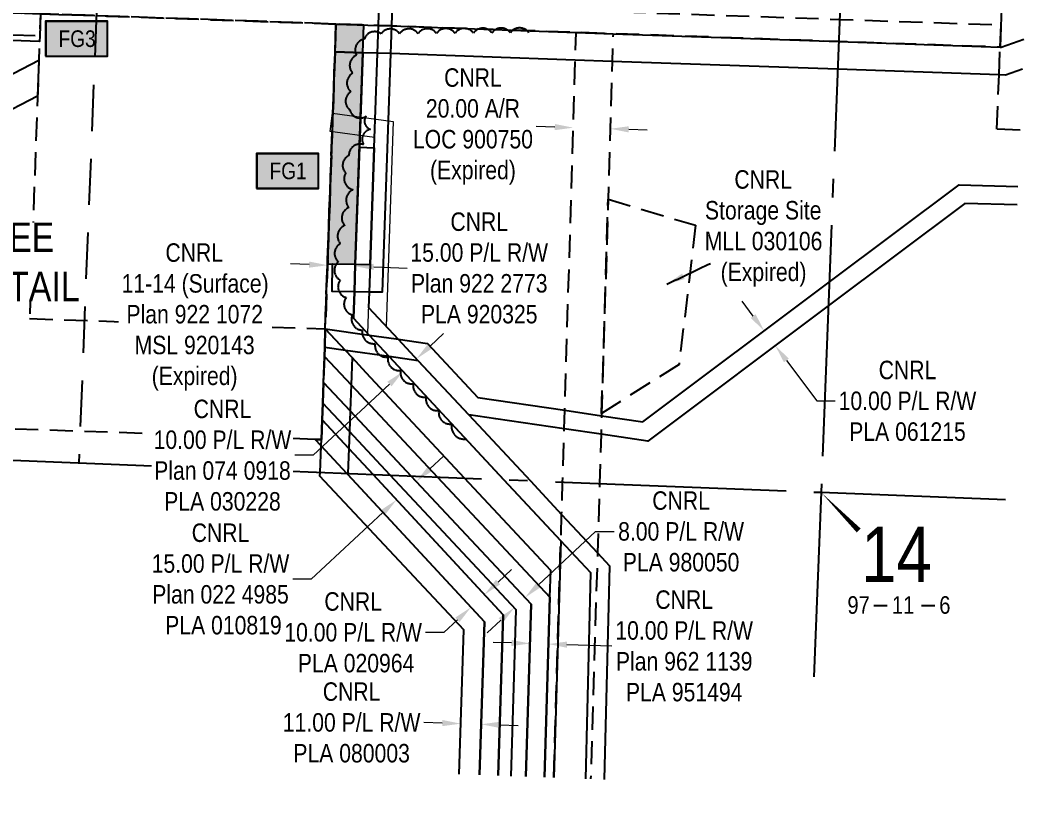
# Model space of a CAD drawing. Extents: x 338924 to 342649, y 6366534 to 6369223.
# Drawn here: x 339414 to 339960, y 6366797 to 6367225 of the extents above; entities that cross this region are included whole.
import ezdxf
from ezdxf.enums import TextEntityAlignment as Align

# ---------------------------------------------------------------- set-up
doc = ezdxf.new("R2010")
doc.units = 0
doc.header["$LTSCALE"] = 5
doc.header["$PDSIZE"] = 0.5
for name, pattern in [('0', [1, 1, 0]), ('foc-ACCESSROAD', [3.75, 2.5, -1.25]), ('foc-FLOWLINE', [3.75, 2.5, -1.25]), ('foc-LSD', [8, 5, -3]), ('foc-QUARTERLINE', [33, 25, -3, 2, -3])]:
    doc.linetypes.add(name, pattern=pattern)
doc.layers.get('Defpoints').update_dxf_attribs({"color": 9})
for name, color, linetype in [('10', 1, 'Continuous'), ('9', 3, 'Continuous'), ('C-AR', 13, 'foc-ACCESSROAD'), ('C-RW', 13, 'Continuous'), ('C-WS', 13, 'foc-ACCESSROAD'), ('DETAIL-T', 7, 'Continuous'), ('F-EZE', 190, 'foc-FLOWLINE'), ('F-RW', 190, 'Continuous'), ('L-QSEC', 8, 'foc-QUARTERLINE'), ('L-SECLBL', 7, 'Continuous'), ('L-SECTION-LSD', 7, 'foc-LSD'), ('P-TEMP-BLOCKS', 250, 'Continuous'), ('P-WORKAREA', 113, 'Continuous'), ('P-WORKAREA-H', 111, 'Continuous'), ('T-BUSH', 110, '0')]:
    doc.layers.add(name, color=color, linetype=linetype)
for name, color, linetype, lineweight in [('C-AR-T', 13, 'Continuous', 9), ('C-RW-T', 13, 'Continuous', 9), ('C-WS-T', 13, 'Continuous', 9)]:
    doc.layers.add(name, color=color, linetype=linetype, lineweight=lineweight)
doc.styles.add('80CG', font='', dxfattribs={"height": 10})
doc.styles.add('80L', font='', dxfattribs={"height": 10})
doc.styles.add('SIMPLEX', font='')
doc.styles.get('80CG').set_extended_font_data('Arial Narrow')
doc.styles.get('80L').set_extended_font_data('Arial Narrow')
doc.styles.get('SIMPLEX').set_extended_font_data('Arial Narrow')
doc.dimstyles.new('Compass 5 000', dxfattribs={"dimscale": 5, "dimtxt": 9, "dimasz": 2, "dimexe": 0.2, "dimexo": 0.0625, "dimgap": 0.5, "dimtad": 0, "dimtih": 1, "dimtoh": 1, "dimzin": 0, "dimdsep": 46, "dimtxsty": '80CG', "dimcen": 0.1, "dimse1": 1, "dimse2": 1, "dimclrd": 256, "dimclrt": 256, "dimaunit": 1, "dimadec": 4, "dimazin": 0, "dimtfac": 0.06, "dimtofl": 0, "dimtmove": 0, "dimatfit": 1, "dimfxl": 0.2, "dimtolj": 1, "dimtzin": 0, "dimlwd": -1, "dimarcsym": 0})

# ---------------------------------------------------------------- blocks, each defined once
blk = doc.blocks.new('L-SECLBL')
at = {"layer": '9', "color": 7}
for p, q in [((-5.08, -27.83), (-12.29, -27.83)), ((20.7, -27.83), (13.5, -27.83))]:
    blk.add_line(p, q, dxfattribs=at)
at = {"layer": '10', "color": 2, "style": 'SIMPLEX'}
blk.add_attdef('SEC', text='', height=30, dxfattribs=at).set_placement((0, 0), align=Align.MIDDLE)
at = {"layer": '10', "color": 5, "style": '80L'}
blk.add_attdef('TWP', text='', height=9.5, dxfattribs=at).set_placement((-14.43, -27.37), align=Align.MIDDLE_RIGHT)
blk.add_attdef('RGE', text='', height=9.5, dxfattribs=at).set_placement((3.62, -27.37), align=Align.MIDDLE_CENTER)
blk.add_attdef('MER', text='', height=9.5, dxfattribs=at).set_placement((23.17, -27.37), align=Align.MIDDLE_LEFT)
blk = doc.blocks.new('*D28')
at = {"layer": 'C-AR-T', "transparency": 16777216}
for p, q in [((339147.99, 6367260.26), (339150.9, 6367343.76)), ((339150.9, 6367343.76), (339160.9, 6367343.76)), ((339146.88, 6367228.28), (339146.53, 6367218.28))]:
    blk.add_line(p, q, dxfattribs=at)
for points in [[(339146.33, 6367260.32), (339149.66, 6367260.2), (339147.64, 6367250.26)], [(339145.21, 6367228.33), (339148.54, 6367228.22), (339147.23, 6367238.27)]]:
    blk.add_solid(points, dxfattribs=at)
at = {"layer": 'Defpoints', "color": 0, "transparency": 16777216}
for p in [(339147.23, 6367238.27), (339553.63, 6367236.13), (339553.21, 6367224.14)]:
    blk.add_point(p, dxfattribs=at)
at = {"layer": 'C-AR-T', "transparency": 16777216, "insert": (339194.41, 6367343.76), "char_height": 10, "attachment_point": 5, "style": '80CG'}
blk.add_mtext('\\A1;CNRL\\P12.00 A/R\\PLOC 900311\\P(Expired)', dxfattribs=at)
blk = doc.blocks.new('*D30')
at = {"layer": 'C-AR-T', "transparency": 16777216}
for p, q in [((339703.05, 6367167.28), (339693.05, 6367167.58)), ((339743.03, 6367166.08), (339753.02, 6367165.78))]:
    blk.add_line(p, q, dxfattribs=at)
for points in [[(339703.1, 6367168.95), (339703, 6367165.62), (339713.05, 6367166.98)], [(339743.08, 6367167.74), (339742.98, 6367164.41), (339733.03, 6367166.38)]]:
    blk.add_solid(points, dxfattribs=at)
at = {"layer": 'Defpoints', "color": 0, "transparency": 16777216}
for p in [(339713.04, 6367166.72), (339733.02, 6367166.12), (339733.03, 6367166.38)]:
    blk.add_point(p, dxfattribs=at)
at = {"layer": 'C-AR-T', "transparency": 16777216, "insert": (339658.76, 6367167.58), "char_height": 10, "attachment_point": 5, "style": '80CG'}
blk.add_mtext('\\A1;CNRL\\P20.00 A/R\\PLOC 900750\\P(Expired)', dxfattribs=at)
blk = doc.blocks.new('*D34')
at = {"layer": 'C-RW-T', "transparency": 16777216}
for p, q in [((339635.49, 6366982.4), (339642.82, 6366989.2)), ((339610.08, 6366958.83), (339571.26, 6366922.79)), ((339571.26, 6366922.79), (339561.26, 6366922.79))]:
    blk.add_line(p, q, dxfattribs=at)
for points in [[(339634.35, 6366983.62), (339636.62, 6366981.18), (339628.16, 6366975.6)], [(339608.95, 6366960.05), (339611.22, 6366957.6), (339617.41, 6366965.63)]]:
    blk.add_solid(points, dxfattribs=at)
at = {"layer": 'Defpoints', "color": 0, "transparency": 16777216}
for p in [(339617.41, 6366965.63), (339635.98, 6366967.17), (339625.23, 6366957.2)]:
    blk.add_point(p, dxfattribs=at)
at = {"layer": 'C-RW-T', "transparency": 16777216, "insert": (339522.17, 6366922.79), "char_height": 10, "attachment_point": 5, "style": '80CG'}
blk.add_mtext('\\A1;CNRL\\P15.00 P/L R/W\\PPlan 022 4985\\P PLA 010819', dxfattribs=at)
blk = doc.blocks.new('*D36')
at = {"layer": 'C-RW-T', "transparency": 16777216}
for p, q in [((339672.34, 6366921.15), (339679.67, 6366927.96)), ((339650.35, 6366900.73), (339643.02, 6366893.93)), ((339643.02, 6366893.93), (339633.02, 6366893.93))]:
    blk.add_line(p, q, dxfattribs=at)
for points in [[(339671.21, 6366922.38), (339673.48, 6366919.93), (339665.01, 6366914.35)], [(339649.22, 6366901.95), (339651.48, 6366899.51), (339657.68, 6366907.54)]]:
    blk.add_solid(points, dxfattribs=at)
at = {"layer": 'Defpoints', "color": 0, "transparency": 16777216}
for p in [(339642.95, 6366938.11), (339635.62, 6366931.29), (339657.68, 6366907.54)]:
    blk.add_point(p, dxfattribs=at)
at = {"layer": 'C-RW-T', "transparency": 16777216, "insert": (339593.94, 6366893.93), "char_height": 10, "attachment_point": 5, "style": '80CG'}
blk.add_mtext('\\A1;CNRL\\P10.00 P/L R/W\\P PLA 020964', dxfattribs=at)
blk = doc.blocks.new('*D38')
at = {"layer": 'C-RW-T', "transparency": 16777216}
for p, q in [((339810.35, 6367065.06), (339804.35, 6367073.06)), ((339828.36, 6367041.06), (339844.78, 6367019.16)), ((339844.78, 6367019.16), (339854.78, 6367019.16))]:
    blk.add_line(p, q, dxfattribs=at)
for points in [[(339811.69, 6367066.06), (339809.02, 6367064.06), (339816.36, 6367057.06)], [(339829.69, 6367042.06), (339827.02, 6367040.06), (339822.36, 6367049.06)]]:
    blk.add_solid(points, dxfattribs=at)
at = {"layer": 'Defpoints', "color": 0, "transparency": 16777216}
for p in [(339822.36, 6367049.06), (339775.7, 6367026.57), (339781.7, 6367018.57)]:
    blk.add_point(p, dxfattribs=at)
at = {"layer": 'C-RW-T', "transparency": 16777216, "insert": (339893.87, 6367019.16), "char_height": 10, "attachment_point": 5, "style": '80CG'}
blk.add_mtext('\\A1;CNRL\\P10.00 P/L R/W\\PPLA 061215', dxfattribs=at)
blk = doc.blocks.new('*D41')
at = {"layer": 'C-RW-T', "transparency": 16777216}
for p, q in [((339570.1, 6367092.9), (339560.1, 6367093.25)), ((339605.08, 6367091.68), (339623.08, 6367091.05))]:
    blk.add_line(p, q, dxfattribs=at)
for points in [[(339570.16, 6367094.57), (339570.04, 6367091.24), (339580.09, 6367092.55)], [(339605.13, 6367093.35), (339605.02, 6367090.01), (339595.08, 6367092.03)]]:
    blk.add_solid(points, dxfattribs=at)
at = {"layer": 'Defpoints', "color": 0, "transparency": 16777216}
for p in [(339580.09, 6367092.55), (339579.38, 6367072.13), (339594.37, 6367071.61)]:
    blk.add_point(p, dxfattribs=at)
at = {"layer": 'C-RW-T', "transparency": 16777216, "insert": (339662.16, 6367091.05), "char_height": 10, "attachment_point": 5, "style": '80CG'}
blk.add_mtext('\\A1;CNRL\\P15.00 P/L R/W\\PPlan 922 2773\\PPLA 920325', dxfattribs=at)
blk = doc.blocks.new('*D46')
at = {"layer": 'C-RW-T', "transparency": 16777216}
for p, q in [((339679.63, 6366888.22), (339669.64, 6366888.52)), ((339709.62, 6366887.32), (339733.97, 6366886.58))]:
    blk.add_line(p, q, dxfattribs=at)
for points in [[(339679.68, 6366889.88), (339679.58, 6366886.55), (339689.63, 6366887.92)], [(339709.67, 6366888.98), (339709.57, 6366885.65), (339699.62, 6366887.62)]]:
    blk.add_solid(points, dxfattribs=at)
at = {"layer": 'Defpoints', "color": 0, "transparency": 16777216}
for p in [(339690.02, 6366901.04), (339700.02, 6366900.73), (339699.62, 6366887.62)]:
    blk.add_point(p, dxfattribs=at)
at = {"layer": 'C-RW-T', "transparency": 16777216, "insert": (339773.05, 6366886.58), "char_height": 10, "attachment_point": 5, "style": '80CG'}
blk.add_mtext('\\A1;CNRL\\P10.00 P/L R/W\\PPlan 962 1139\\PPLA 951494', dxfattribs=at)
blk = doc.blocks.new('*D51')
at = {"layer": 'C-RW-T', "transparency": 16777216}
for p, q in [((339635.53, 6367048.75), (339642.84, 6367055.57)), ((339613.59, 6367028.28), (339572.32, 6366989.77)), ((339572.32, 6366989.77), (339562.32, 6366989.77))]:
    blk.add_line(p, q, dxfattribs=at)
for points in [[(339634.4, 6367049.97), (339636.67, 6367047.53), (339628.22, 6367041.93)], [(339612.45, 6367029.5), (339614.73, 6367027.06), (339620.9, 6367035.1)]]:
    blk.add_solid(points, dxfattribs=at)
at = {"layer": 'Defpoints', "color": 0, "transparency": 16777216}
for p in [(339628.22, 6367041.93), (339640.85, 6367028.39), (339633.53, 6367021.56)]:
    blk.add_point(p, dxfattribs=at)
at = {"layer": 'C-RW-T', "transparency": 16777216, "insert": (339523.23, 6366989.77), "char_height": 10, "attachment_point": 5, "style": '80CG', "bg_fill": 3, "box_fill_scale": 1.1, "bg_fill_color": 256, "bg_fill_true_color": 13158600, "bg_fill_transparency": 0}
blk.add_mtext('\\A1;CNRL\\P10.00 P/L R/W\\PPlan 074 0918\\PPLA 030228', dxfattribs=at)
blk = doc.blocks.new('Temp_Area3')
h = blk.add_hatch(color=111)
h.dxf.hatch_style = 1
h.paths.add_polyline_path([(-16.83, -9.44), (16.33, -9.44), (16.33, 9.05), (-16.83, 9.05)])
at = {"color": 250}
for points in [[(-17.03, -9.64), (16.53, -9.64), (16.53, 9.25), (-17.03, 9.25)], [(-16.93, -9.54), (16.43, -9.54), (16.43, 9.15), (-16.93, 9.15)]]:
    blk.add_lwpolyline(points, close=True, dxfattribs=at)
at = {"color": 250, "style": '80L'}
blk.add_attdef('TEMPORARY', text='', height=9, dxfattribs=at).set_placement((0, -0.15), align=Align.MIDDLE_CENTER)
blk = doc.blocks.new('*D77')
at = {"layer": 'C-RW-T', "transparency": 16777216}
for p, q in [((339694.26, 6366919.62), (339725.09, 6366948.51)), ((339725.09, 6366948.51), (339735.09, 6366948.51)), ((339673.84, 6366900.47), (339666.54, 6366893.63))]:
    blk.add_line(p, q, dxfattribs=at)
for points in [[(339693.12, 6366920.83), (339695.4, 6366918.4), (339686.97, 6366912.78)], [(339672.7, 6366901.68), (339674.98, 6366899.25), (339681.13, 6366907.31)]]:
    blk.add_solid(points, dxfattribs=at)
at = {"layer": 'Defpoints', "color": 0, "transparency": 16777216}
for p in [(339668.38, 6366932.61), (339662.55, 6366927.14), (339686.97, 6366912.78)]:
    blk.add_point(p, dxfattribs=at)
at = {"layer": 'C-RW-T', "transparency": 16777216, "insert": (339771.38, 6366948.51), "char_height": 10, "attachment_point": 5, "style": '80CG'}
blk.add_mtext('\\A1;CNRL\\P8.00 P/L R/W\\PPLA 980050', dxfattribs=at)
blk = doc.blocks.new('*D78')
at = {"layer": 'C-RW-T', "transparency": 16777216}
for p, q in [((339642.19, 6366844.87), (339632.19, 6366845.18)), ((339673.22, 6366843.91), (339683.22, 6366843.6))]:
    blk.add_line(p, q, dxfattribs=at)
for points in [[(339642.24, 6366846.54), (339642.14, 6366843.21), (339652.18, 6366844.56)], [(339673.28, 6366845.58), (339673.17, 6366842.25), (339663.23, 6366844.22)]]:
    blk.add_solid(points, dxfattribs=at)
at = {"layer": 'Defpoints', "color": 0, "transparency": 16777216}
for p in [(339652.77, 6366863.47), (339663.81, 6366863.13), (339652.18, 6366844.56)]:
    blk.add_point(p, dxfattribs=at)
at = {"layer": 'C-RW-T', "transparency": 16777216, "insert": (339593.11, 6366845.18), "char_height": 10, "attachment_point": 5, "style": '80CG'}
blk.add_mtext('\\A1;CNRL\\P11.00 P/L R/W\\PPLA 080003', dxfattribs=at)

msp = doc.modelspace()

# ---------------------------------------------------------------- hatches: boundary and pattern name
at = {"layer": 'P-WORKAREA-H'}
h = msp.add_hatch(color=256, dxfattribs=at)
h.dxf.hatch_style = 1
h.paths.add_polyline_path([(339584.658, 6367223.042), (339580.119, 6367093.308), (339595.118, 6367093.113), (339599.646, 6367222.517)])

# ---------------------------------------------------------------- linework, layer by layer
at = {"layer": 'C-AR', "flags": 128}
for points in [[(338933.786, 6367257.725), (339033.705, 6367254.248), (339063.856, 6367253.197), (339324.048, 6367244.138), (339339.094, 6367243.614), (339354.137, 6367243.088), (339364.176, 6367242.74), (339379.214, 6367242.215), (339387.249, 6367241.934), (339410.205, 6367241.134), (339425.199, 6367240.608), (339435.191, 6367240.258), (339442.186, 6367240.018), (339608.069, 6367234.241), (339615.063, 6367233.995), (339857.129, 6367225.574), (339944.518, 6367222.532), (339944.019, 6367210.544), (339933.818, 6367210.899), (339856.658, 6367213.583), (339734.582, 6367217.826), (339714.599, 6367218.521), (339614.643, 6367221.998), (339607.649, 6367222.241), (339584.658, 6367223.042), (339441.766, 6367228.016), (339434.772, 6367228.259), (339424.78, 6367228.607), (339409.791, 6367229.128), (339387.89, 6367229.858), (339379.867, 6367230.125), (339364.825, 6367230.693), (339354.791, 6367230.766), (339339.746, 6367231.566), (339324.7, 6367232.089), (339063.382, 6367241.18), (339033.231, 6367242.232), (338933.313, 6367245.722)], [(339702.451, 6366815.391), (339706.319, 6366943.55), (339706.753, 6366957.766), (339707.266, 6366975.249), (339708.132, 6367004.01), (339708.436, 6367014.073), (339714.147, 6367203.541), (339714.599, 6367218.521), (339734.582, 6367217.826), (339734.13, 6367202.845), (339731.881, 6367128.226), (339728.388, 6367012.375), (339728.351, 6367011.151), (339728.048, 6367001.088), (339727.245, 6366974.457), (339726.133, 6366936.996), (339722.437, 6366814.667)]]:
    msp.add_lwpolyline(points, dxfattribs=at)
at = {"layer": 'C-RW', "flags": 128}
for points in [[(338932.84, 6367233.734), (339032.758, 6367230.244), (339062.909, 6367229.192), (339140.127, 6367226.494), (339236.797, 6367223.119), (339306.179, 6367179.744), (339362.974, 6367177.76), (339373.385, 6367177.397), (339423.904, 6367203.575), (339423.222, 6367184.079), (339377.244, 6367160.253), (339362.379, 6367160.772), (339301.029, 6367162.915), (339214.695, 6367216.887), (339062.633, 6367222.197), (339032.482, 6367223.251), (338932.564, 6367226.74)], [(339424.78, 6367228.607), (339424.359, 6367216.569), (339424.255, 6367213.617), (339409.267, 6367214.139)], [(339956.121, 6367198.66), (339946.956, 6367195.434), (339943.405, 6367195.558), (339856.07, 6367198.6), (339734.13, 6367202.845), (339714.147, 6367203.541), (339614.118, 6367207.023), (339607.124, 6367207.27), (339599.124, 6367207.539), (339584.133, 6367208.059), (339584.658, 6367223.044), (339607.649, 6367222.243), (339614.643, 6367222), (339714.599, 6367218.522), (339734.582, 6367217.827), (339856.658, 6367213.583), (339933.818, 6367210.899), (339944.019, 6367210.544), (339944.65, 6367210.522), (339956.754, 6367214.782)], [(339697.453, 6366815.572), (339700.389, 6366913.079), (339700.821, 6366927.41), (339654.256, 6366977.351), (339601.058, 6367034.404), (339593.342, 6367042.649), (339589.772, 6367046.485), (339578.889, 6367058.161), (339584.133, 6367208.059), (339599.124, 6367207.539), (339597.336, 6367156.439), (339595.12, 6367093.112), (339594.595, 6367078.121), (339594.096, 6367063.85), (339602.527, 6367054.812), (339613.433, 6367043.121), (339675.544, 6366976.507), (339706.319, 6366943.55), (339702.451, 6366815.391)], [(339719.821, 6366814.761), (339722.62, 6366926.174), (339706.319, 6366943.55), (339675.544, 6366976.507), (339613.433, 6367043.121), (339602.527, 6367054.812), (339594.096, 6367063.85), (339594.595, 6367078.121), (339595.12, 6367093.112), (339597.336, 6367156.439), (339605.325, 6367156.045), (339603.119, 6367093.009), (339602.594, 6367078.017), (339602.304, 6367069.706), (339618.287, 6367052.577), (339629.206, 6367040.874), (339656.513, 6367011.61), (339689.841, 6366975.94), (339706.753, 6366957.766), (339726.133, 6366936.996), (339732.724, 6366930.013), (339729.818, 6366814.399)], [(339953.236, 6367125.147), (339924.957, 6367126.019), (339851.046, 6367070.582), (339753.431, 6366997.364), (339728.048, 6367001.088), (339708.132, 6367004.01), (339671.181, 6367009.431), (339656.513, 6367011.61), (339629.206, 6367040.874), (339613.433, 6367043.121), (339589.772, 6367046.485), (339578.532, 6367048.102), (339578.889, 6367058.161), (339602.527, 6367054.812), (339617.185, 6367052.731), (339618.287, 6367052.577), (339634.12, 6367050.247), (339661.422, 6367020.97), (339708.436, 6367014.073), (339728.351, 6367011.151), (339750.761, 6367007.863), (339851.552, 6367083.461), (339921.762, 6367136.122), (339953.628, 6367135.139)], [(339651.34, 6366817.244), (339653.752, 6366895.241), (339576.004, 6366978.368), (339576.079, 6366980.453), (339576.603, 6366994.915), (339576.754, 6366998.205), (339577.15, 6367009), (339577.467, 6367017.89), (339577.865, 6367029.17), (339578.36, 6367043.265), (339578.532, 6367048.102), (339578.889, 6367058.161), (339589.772, 6367046.485), (339593.342, 6367042.649), (339592.805, 6367027.863), (339592.295, 6367013.785), (339591.888, 6367002.525), (339591.561, 6366993.493), (339591.068, 6366979.858), (339591.047, 6366979.291), (339664.97, 6366899.684), (339662.349, 6366816.845)], [(339687.454, 6366815.935), (339690.272, 6366909.253), (339625.362, 6366978.498), (339600.034, 6367005.526), (339592.295, 6367013.785), (339577.865, 6367029.17), (339578.36, 6367043.265), (339592.805, 6367027.863), (339639.601, 6366977.933), (339700.389, 6366913.079), (339697.453, 6366815.572)], [(339672.463, 6366816.478), (339675.086, 6366903.48), (339604.71, 6366979.317), (339591.561, 6366993.493), (339577.15, 6367009), (339577.467, 6367017.89), (339577.865, 6367029.17), (339592.295, 6367013.785), (339600.034, 6367005.526), (339625.362, 6366978.498), (339690.272, 6366909.253), (339687.454, 6366815.935)], [(339679.463, 6366816.225), (339682.177, 6366906.193), (339613.978, 6366978.949), (339591.888, 6367002.525), (339577.467, 6367017.89), (339577.865, 6367029.17), (339592.295, 6367013.785), (339600.034, 6367005.526), (339625.362, 6366978.498), (339690.272, 6366909.253), (339687.454, 6366815.935)], [(339662.349, 6366816.845), (339664.97, 6366899.684), (339591.047, 6366979.291), (339590.548, 6366979.879), (339576.603, 6366994.915), (339573.443, 6366998.32), (339576.754, 6366998.205), (339577.15, 6367009), (339591.561, 6366993.493), (339604.71, 6366979.317), (339675.086, 6366903.48), (339672.463, 6366816.478)]]:
    msp.add_lwpolyline(points, dxfattribs=at)
at = {"layer": 'C-WS'}
for points in [[(339954.825, 6367165.628), (339942.2, 6367166.145), (339943.405, 6367195.557), (339944.019, 6367210.544), (339944.518, 6367222.532), (339944.714, 6367225.915), (339945.29, 6367241.558), (339945.72, 6367252.063), (339946.021, 6367259.417), (339947.11, 6367286.015), (339959.531, 6367285.507)], [(339424.78, 6367228.607), (339418.887, 6367063.696), (339578.757, 6367058.15), (339584.658, 6367223.042), (339424.78, 6367228.607)]]:
    msp.add_lwpolyline(points, dxfattribs=at)
for points in [[(339573.443, 6366998.32), (339356.959, 6367005.847), (339362.379, 6367160.772), (339362.974, 6367177.76), (339363.256, 6367185.841), (339364.405, 6367218.662), (339364.825, 6367230.693), (339379.867, 6367230.125), (339387.89, 6367229.858), (339409.791, 6367229.128), (339424.78, 6367228.607), (339434.772, 6367228.259), (339441.766, 6367228.016), (339584.658, 6367223.042), (339584.133, 6367208.059), (339578.889, 6367058.161), (339578.532, 6367048.102), (339578.36, 6367043.265), (339577.865, 6367029.17), (339577.467, 6367017.89), (339577.15, 6367009), (339576.754, 6366998.205), (339573.443, 6366998.32)], [(339728.388, 6367012.375), (339731.881, 6367128.226), (339779.263, 6367114.151), (339770.269, 6367038.905), (339728.388, 6367012.375)]]:
    msp.add_lwpolyline(points, close=True, dxfattribs=at)
at = {"layer": 'F-EZE', "flags": 128}
msp.add_lwpolyline([(338933.313, 6367245.722), (339033.231, 6367242.232), (339063.382, 6367241.18), (339324.7, 6367232.089), (339339.746, 6367231.566), (339354.791, 6367230.766), (339364.825, 6367230.693), (339379.867, 6367230.125), (339387.89, 6367229.858), (339409.791, 6367229.128), (339424.78, 6367228.607), (339424.359, 6367216.569), (339409.37, 6367217.092), (339364.405, 6367218.662), (339354.413, 6367219.012), (339339.426, 6367219.535), (339324.439, 6367220.058), (339236.797, 6367223.119), (339140.127, 6367226.494), (339062.909, 6367229.192), (339032.758, 6367230.245), (338932.84, 6367233.734)], dxfattribs=at)
at = {"layer": 'F-RW', "flags": 128}
msp.add_lwpolyline([(339615.063, 6367233.995), (339614.643, 6367221.999), (339614.118, 6367207.022), (339612.318, 6367155.8), (339609.594, 6367077.925), (339602.594, 6367078.017), (339594.595, 6367078.121), (339582.546, 6367078.279), (339582.742, 6367093.274), (339595.12, 6367093.112), (339603.119, 6367093.009), (339605.325, 6367156.045), (339607.124, 6367207.27), (339607.649, 6367222.242), (339608.069, 6367234.241)], dxfattribs=at)
at = {"layer": 'L-QSEC'}
for p, q in [((339878.642, 6367773.737), (339847.087, 6366969.712)), ((339043.865, 6367001.616), (339847.087, 6366969.712)), ((339847.087, 6366969.712), (339843.167, 6366869.823)), ((339847.087, 6366969.712), (339946.978, 6366965.744))]:
    msp.add_line(p, q, dxfattribs=at)
at = {"layer": 'L-SECLBL', "flags": 128}
msp.add_lwpolyline([(339847.087, 6366969.712, 0, 2.999, 0), (339867.497, 6366949.036, 2.999, 2.999, 0)], format="xyseb", dxfattribs=at)
at = {"layer": 'L-SECTION-LSD'}
msp.add_line((339477.116, 6367789.673), (339445.476, 6366985.663), dxfattribs=at)
at = {"layer": 'P-WORKAREA'}
msp.add_lwpolyline([(339584.658, 6367223.042), (339580.119, 6367093.308), (339595.118, 6367093.113), (339599.646, 6367222.517), (339584.658, 6367223.042)], close=True, dxfattribs=at)
at = {"layer": 'T-BUSH', "flags": 128}
msp.add_lwpolyline([(339689.042, 6367218.35, 0.5205671), (339679.044, 6367218.273, 0.5205671), (339669.047, 6367218.196, 0.5205671), (339659.049, 6367218.119, 0.5205671), (339649.052, 6367218.042, 0.5205671), (339639.054, 6367217.966, 0.5205671), (339629.057, 6367217.889, 0.5205671), (339619.059, 6367217.812, 0.5205671), (339609.062, 6367217.735, 0.5205671), (339599.957, 6367214.816, 0.5205671), (339595.779, 6367206.16, 0.5205671), (339593.659, 6367196.429, 0.5205671), (339592.668, 6367186.483, 0.5205671), (339592.205, 6367176.516, 0.5205671), (339600.968, 6367173.167, 0.5205671), (339603.284, 6367166.093, 0.5205671), (339599.584, 6367157.804, 0.5205671), (339591.645, 6367151.887, 0.5205671), (339589.892, 6367142.495, 0.5205671), (339593.998, 6367133.405, 0.5205671), (339591.585, 6367123.761, 0.5205671), (339589.314, 6367114.024, 0.5205671), (339587.064, 6367104.283, 0.5205671), (339585.89, 6367094.459, 0.5205671), (339586.911, 6367084.514, 0.5205671), (339590.105, 6367075.125, 0.5205671), (339593.468, 6367065.715, 0.5205671), (339598.961, 6367057.416, 0.5205671), (339605.856, 6367050.175, 0.5205671), (339612.751, 6367042.935, 0.5205671), (339619.645, 6367035.695, 0.5205671), (339626.54, 6367028.455, 0.5205671), (339633.434, 6367021.214, 0.5205671), (339640.329, 6367013.974, 0.5205671), (339647.224, 6367006.734, 0.5205671), (339654.969, 6366998.6, 0.5205671)], format="xyb", dxfattribs=at)

# ---------------------------------------------------------------- block references
at = {"layer": 'L-SECLBL'}
msp.add_blockref('L-SECLBL', (339887.901, 6366936.137), dxfattribs=at).add_auto_attribs({'SEC': '14', 'TWP': '97', 'RGE': '11', 'MER': '6'})
at = {"layer": 'P-TEMP-BLOCKS'}
for p, values in [((339444.581, 6367215.273), {'TEMPORARY': 'FG3'}), ((339558.744, 6367143.76), {'TEMPORARY': 'FG1'})]:
    msp.add_blockref('Temp_Area3', p, dxfattribs=at).add_auto_attribs(values)

# ---------------------------------------------------------------- texts
at = {"layer": 'C-WS-T', "insert": (339783.694, 6367143.971), "char_height": 9.99782, "attachment_point": 1, "style": '80L'}
msp.add_mtext_dynamic_manual_height_columns('\\pi16.5232;CNRL\\P\\pi0.60921;Storage Site\\P\\pi0.47623;MLL 030106\\P\\pi9.08281;(Expired)', width=63.23764, gutter_width=49.989, heights=[0], dxfattribs=at)

# ---------------------------------------------------------------- dimensions: what is measured, and where the dimension line sits
at = {"layer": 'C-AR-T'}
for base, p1, p2, angle, text, picture, middle in [((339147.226, 6367238.27), (339553.627, 6367236.131), (339553.21, 6367224.136), 268.00617, 'CNRL\\P12.00 A/R\\PLOC 900311\\P(Expired)', '*D28', (339194.412, 6367343.757)), ((339733.031, 6367166.38), (339713.037, 6367166.722), (339733.023, 6367166.12), 358.27326, 'CNRL\\P20.00 A/R\\PLOC 900750\\P(Expired)', '*D30', (339658.764, 6367167.585))]:
    dim = msp.add_linear_dim(base=base, p1=p1, p2=p2, angle=angle, text=text, dimstyle='Compass 5 000', override={"dimtxt": 10}, dxfattribs=at)
    dim.commit()
    dim.dimension.update_dxf_attribs({"geometry": picture, "text_midpoint": middle, "dimtype": 161})
at = {"layer": 'C-RW-T'}
for base, p1, p2, angle, text, picture, middle in [((339580.093, 6367092.554), (339594.367, 6367071.605), (339579.378, 6367072.129), 177.99644, 'CNRL\\P15.00 P/L R/W\\PPlan 922 2773\\PPLA 920325', '*D41', (339662.164, 6367091.05)), ((339822.356, 6367049.062), (339775.703, 6367026.571), (339781.703, 6367018.571), 306.87222, 'CNRL\\P10.00 P/L R/W\\PPLA 061215', '*D38', (339893.868, 6367019.163)), ((339617.413, 6366965.628), (339635.976, 6366967.175), (339625.231, 6366957.204), 222.86098, 'CNRL\\P15.00 P/L R/W\\PPlan 022 4985\\P PLA 010819', '*D34', (339522.171, 6366922.795)), ((339699.622, 6366887.617), (339690.024, 6366901.035), (339700.017, 6366900.734), 358.27489, 'CNRL\\P10.00 P/L R/W\\PPlan 962 1139\\PPLA 951494', '*D46', (339773.053, 6366886.583)), ((339657.677, 6366907.537), (339642.952, 6366938.107), (339635.616, 6366931.295), 222.87963, 'CNRL\\P10.00 P/L R/W\\P PLA 020964', '*D36', (339593.936, 6366893.928))]:
    dim = msp.add_linear_dim(base=base, p1=p1, p2=p2, angle=angle, text=text, dimstyle='Compass 5 000', override={"dimtxt": 10}, dxfattribs=at)
    dim.commit()
    dim.dimension.update_dxf_attribs({"geometry": picture, "text_midpoint": middle, "dimtype": 161})
for base, p1, p2, angle, text, picture, middle in [((339686.969, 6366912.776), (339662.546, 6366927.136), (339668.381, 6366932.606), 43.14904, 'CNRL\\P8.00 P/L R/W\\PPLA 980050', '*D77', (339771.376, 6366948.511)), ((339652.185, 6366844.562), (339663.813, 6366863.129), (339652.769, 6366863.47), 178.22922, 'CNRL\\P11.00 P/L R/W\\PPLA 080003', '*D78', (339593.108, 6366845.18))]:
    dim = msp.add_linear_dim(base=base, p1=p1, p2=p2, angle=angle, text=text, dimstyle='Compass 5 000', dxfattribs=at)
    dim.commit()
    dim.dimension.update_dxf_attribs({"geometry": picture, "text_midpoint": middle, "dimtype": 161})

# ---------------------------------------------------------------- leaders
at = {"layer": 'C-WS-T', "path_type": 1}
msp.add_leader([(339763.611, 6367082.283), (339787.316, 6367093.576)], dimstyle='Compass 5 000', override={"dimgap": 0.5, "dimtad": 0}, dxfattribs=at)

# ---------------------------------------------------------------- next in the draw order: texts
at = {"layer": 'DETAIL-T', "color": 3, "insert": (339413.892, 6367094.338), "char_height": 15.9965, "width": 63.62225, "attachment_point": 5, "style": '80CG', "bg_fill": 3, "box_fill_scale": 1, "bg_fill_color": 256, "bg_fill_transparency": 0}
msp.add_mtext('SEE\\PDETAIL', dxfattribs=at)

# ---------------------------------------------------------------- next in the draw order: dimensions: what is measured, and where the dimension line sits
at = {"layer": 'C-RW-T'}
dim = msp.add_linear_dim(base=(339628.221, 6367041.93), p1=(339633.533, 6367021.564), p2=(339640.852, 6367028.393), angle=43.01739, text='CNRL\\P10.00 P/L R/W\\PPlan 074 0918\\PPLA 030228', dimstyle='Compass 5 000', override={"dimtxt": 10, "dimtfill": 1}, dxfattribs=at)
dim.commit()
dim.dimension.update_dxf_attribs({"geometry": '*D51', "text_midpoint": (339523.232, 6366989.768), "dimtype": 161})

# ---------------------------------------------------------------- next in the draw order: linework, layer by layer
at = {"layer": 'C-RW-T', "flags": 128}
msp.add_lwpolyline([(339719.821, 6366814.761), (339722.62, 6366926.174), (339601.81, 6367055.581), (339605.522, 6367161.664), (339581.489, 6367164.95), (339582.853, 6367174.845), (339615.651, 6367170.352), (339611.798, 6367059.499), (339732.724, 6366930.013), (339729.818, 6366814.399)], dxfattribs=at)

# ---------------------------------------------------------------- next in the draw order: texts
at = {"layer": 'C-WS-T', "insert": (339467.989, 6367104.412), "char_height": 9.99782, "attachment_point": 1, "style": '80L', "bg_fill": 3, "box_fill_scale": 1.1, "bg_fill_color": 256, "bg_fill_transparency": 0}
msp.add_mtext_dynamic_manual_height_columns('\\pi24.39325;CNRL\\P\\pi0.66377;11-14 (Surface)\\P\\pi3.2928;Plan 922 1072\\P\\pi7.71203;MSL 920143\\P\\pi16.95285;(Expired)', width=78.97773, gutter_width=49.989, heights=[0], dxfattribs=at)

doc.saveas('drawing.dxf')
